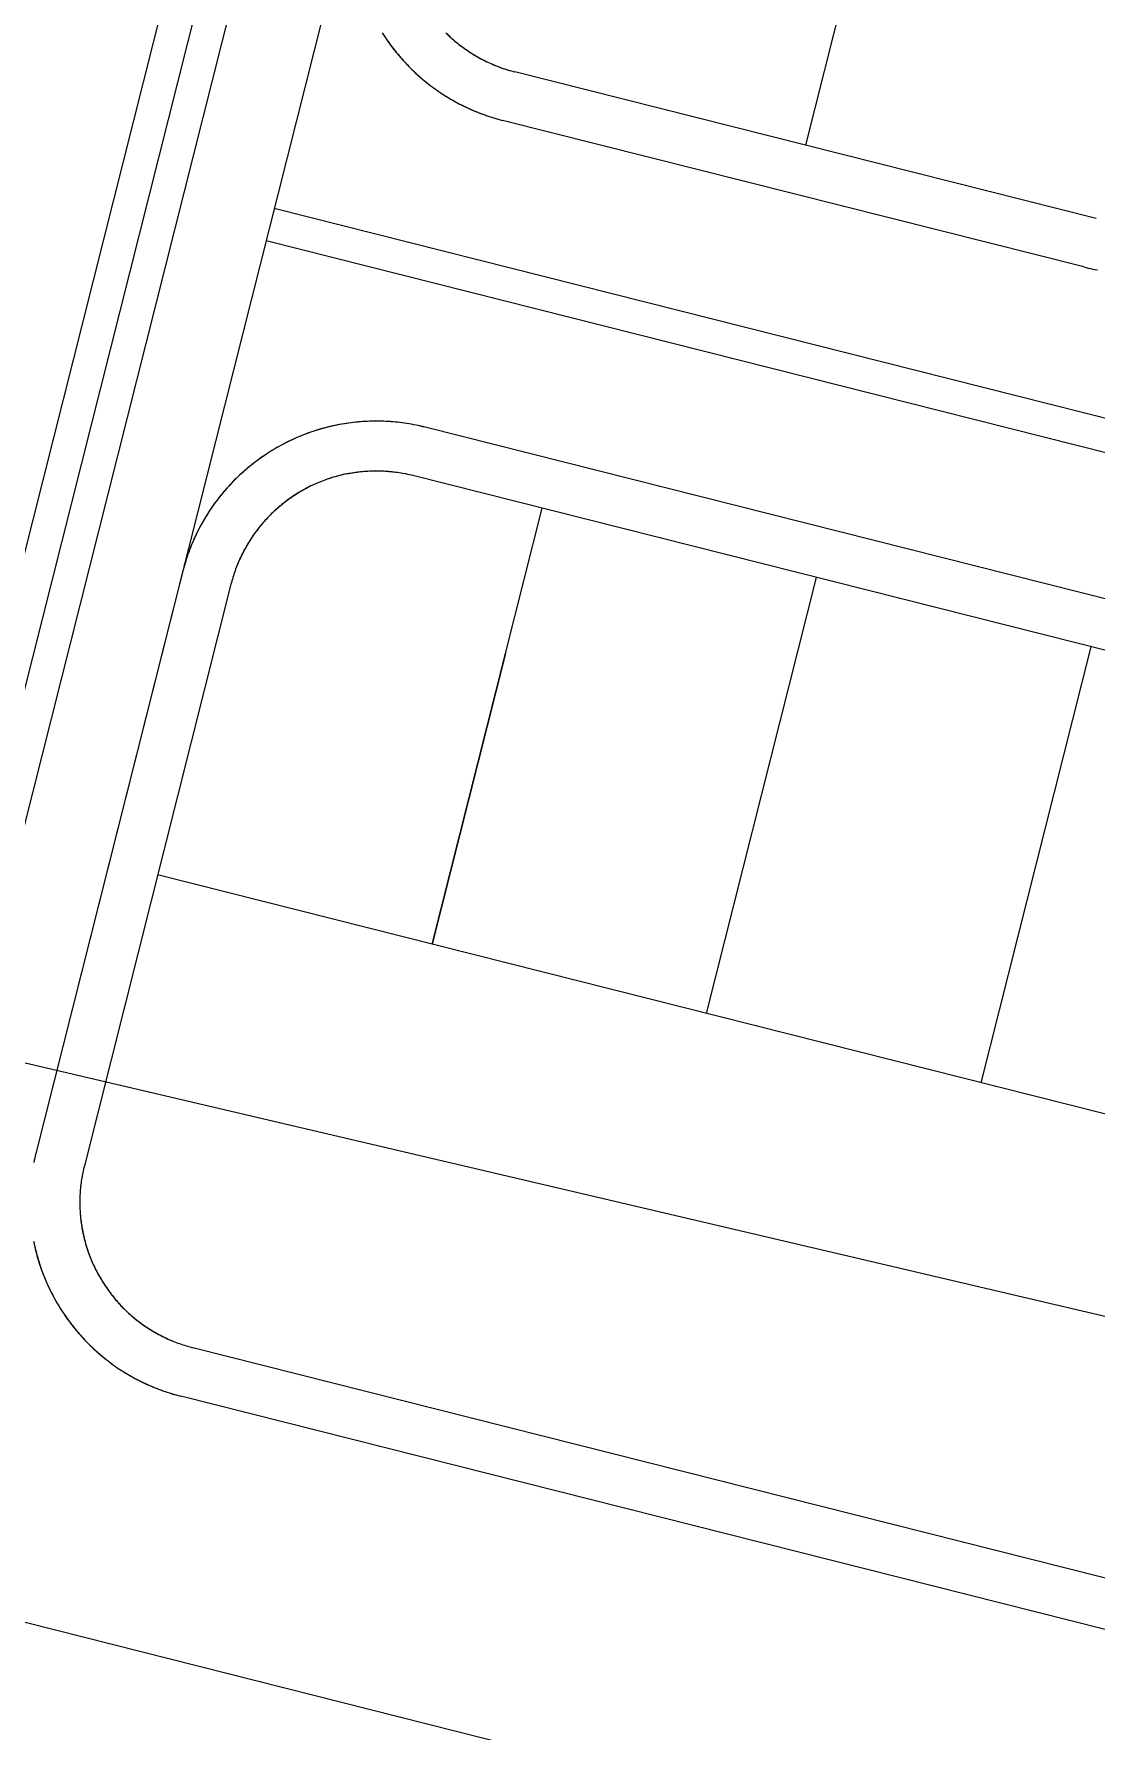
# Model space of a CAD drawing. Header units: metres. Extents: x 680594 to 684853, y 828874 to 830078.
# Drawn here: x 683285.7 to 683349.5, y 829373.6 to 829475.5 of the extents above; entities that cross this region are included whole.
import ezdxf

# ---------------------------------------------------------------- set-up
doc = ezdxf.new("R2010")
doc.units = ezdxf.units.M
doc.layers.add('PLOT_LINES', color=7, linetype='Continuous')

msp = doc.modelspace()

# ---------------------------------------------------------------- linework, layer by layer
at = {"layer": 'PLOT_LINES'}
for points in [[(683324, 829590.12), (683275.75, 829398.93)], [(683324, 829590.12), (683275.75, 829398.93)], [(683318.14, 829575.1), (683276.64, 829410.6)], [(683318.14, 829575.1), (683276.64, 829410.6)], [(683322.02, 829574.12), (683280.51, 829409.62)], [(683322.02, 829574.12), (683280.51, 829409.62)], [(683327.36, 829572.77), (683285.85, 829408.28)], [(683327.36, 829572.77), (683285.85, 829408.28)], [(683352.15, 829548.41), (683332.06, 829468.81)], [(683352.15, 829548.41), (683332.06, 829468.81)], [(682890.13, 829506.41), (683379.65, 829391.56)], [(682890.13, 829506.41), (683379.65, 829391.56)], [(684472.77, 829080.44), (682895.73, 829478.39)], [(683306.65, 829475.55), (683306.73, 829475.43), (683306.81, 829475.31), (683306.89, 829475.2), (683306.97, 829475.08), (683307.05, 829474.96), (683307.13, 829474.85), (683307.21, 829474.74), (683307.3, 829474.63), (683307.38, 829474.51), (683307.47, 829474.4), (683307.56, 829474.3), (683307.65, 829474.19), (683307.74, 829474.08), (683307.84, 829473.97), (683307.93, 829473.87), (683308.02, 829473.77), (683308.12, 829473.66), (683308.22, 829473.56), (683308.32, 829473.46), (683308.42, 829473.36), (683308.52, 829473.27), (683308.62, 829473.17), (683308.72, 829473.07), (683308.83, 829472.98), (683308.93, 829472.89), (683309.04, 829472.79), (683309.15, 829472.7), (683309.26, 829472.62), (683309.37, 829472.53), (683309.48, 829472.44), (683309.59, 829472.36), (683309.7, 829472.27), (683309.82, 829472.19), (683309.93, 829472.11), (683310.05, 829472.03), (683310.16, 829471.95), (683310.28, 829471.87), (683310.4, 829471.8), (683310.52, 829471.72), (683310.64, 829471.65), (683310.76, 829471.58), (683310.88, 829471.51), (683311, 829471.44), (683311.13, 829471.37), (683311.25, 829471.3), (683311.38, 829471.24), (683311.5, 829471.18), (683311.63, 829471.12), (683311.76, 829471.06), (683311.89, 829471), (683312.01, 829470.94), (683312.14, 829470.88), (683312.27, 829470.83), (683312.4, 829470.78), (683312.53, 829470.73), (683312.67, 829470.68), (683312.8, 829470.63), (683312.93, 829470.58), (683313.06, 829470.54), (683313.2, 829470.5), (683313.33, 829470.45), (683313.47, 829470.41), (683313.6, 829470.38), (683313.74, 829470.34), (683313.88, 829470.3)], [(683306.69, 829475.49), (683306.77, 829475.37), (683306.84, 829475.26), (683306.92, 829475.14), (683307, 829475.03), (683307.08, 829474.91), (683307.17, 829474.8), (683307.25, 829474.69), (683307.33, 829474.58), (683307.42, 829474.47), (683307.51, 829474.36), (683307.6, 829474.25), (683307.69, 829474.15), (683307.78, 829474.04), (683307.87, 829473.94), (683307.96, 829473.83), (683308.06, 829473.73), (683308.16, 829473.63), (683308.25, 829473.53), (683308.35, 829473.43), (683308.45, 829473.33), (683308.55, 829473.23), (683308.65, 829473.14), (683308.76, 829473.04), (683308.86, 829472.95), (683308.97, 829472.86), (683309.07, 829472.77), (683309.18, 829472.68), (683309.29, 829472.59), (683309.4, 829472.5), (683309.51, 829472.42), (683309.62, 829472.33), (683309.73, 829472.25), (683309.84, 829472.17), (683309.96, 829472.09), (683310.07, 829472.01), (683310.19, 829471.93), (683310.31, 829471.86), (683310.42, 829471.78), (683310.54, 829471.71), (683310.66, 829471.63), (683310.78, 829471.56), (683310.9, 829471.49), (683311.03, 829471.43), (683311.15, 829471.36), (683311.27, 829471.29), (683311.4, 829471.23), (683311.52, 829471.17), (683311.65, 829471.11), (683311.77, 829471.05), (683311.9, 829470.99), (683312.03, 829470.93), (683312.16, 829470.88), (683312.28, 829470.83), (683312.41, 829470.77), (683312.54, 829470.72), (683312.68, 829470.67), (683312.81, 829470.63), (683312.94, 829470.58), (683313.07, 829470.54), (683313.2, 829470.49), (683313.34, 829470.45), (683313.47, 829470.41), (683313.61, 829470.38), (683313.74, 829470.34), (683313.88, 829470.3)], [(683310.47, 829475.56), (683310.54, 829475.48), (683310.62, 829475.41), (683310.69, 829475.34), (683310.77, 829475.27), (683310.85, 829475.2), (683310.93, 829475.13), (683311.01, 829475.06), (683311.09, 829474.99), (683311.17, 829474.93), (683311.25, 829474.86), (683311.33, 829474.8), (683311.42, 829474.74), (683311.5, 829474.67), (683311.59, 829474.61), (683311.67, 829474.55), (683311.76, 829474.49), (683311.84, 829474.43), (683311.93, 829474.38), (683312.02, 829474.32), (683312.11, 829474.27), (683312.2, 829474.21), (683312.29, 829474.16), (683312.38, 829474.11), (683312.47, 829474.05), (683312.56, 829474), (683312.66, 829473.96), (683312.75, 829473.91), (683312.84, 829473.86), (683312.94, 829473.82), (683313.03, 829473.77), (683313.13, 829473.73), (683313.22, 829473.69), (683313.32, 829473.64), (683313.42, 829473.6), (683313.51, 829473.57), (683313.61, 829473.53), (683313.71, 829473.49), (683313.81, 829473.46), (683313.91, 829473.42), (683314.01, 829473.39), (683314.11, 829473.36), (683314.21, 829473.32), (683314.31, 829473.3), (683314.41, 829473.27), (683314.51, 829473.24), (683314.61, 829473.21)], [(683310.52, 829475.51), (683310.59, 829475.43), (683310.67, 829475.36), (683310.75, 829475.29), (683310.82, 829475.22), (683310.9, 829475.15), (683310.98, 829475.08), (683311.06, 829475.01), (683311.15, 829474.95), (683311.23, 829474.88), (683311.31, 829474.82), (683311.4, 829474.75), (683311.48, 829474.69), (683311.57, 829474.63), (683311.65, 829474.57), (683311.74, 829474.51), (683311.83, 829474.45), (683311.91, 829474.39), (683312, 829474.33), (683312.09, 829474.28), (683312.18, 829474.22), (683312.27, 829474.17), (683312.36, 829474.11), (683312.46, 829474.06), (683312.55, 829474.01), (683312.64, 829473.96), (683312.74, 829473.91), (683312.83, 829473.87), (683312.93, 829473.82), (683313.02, 829473.78), (683313.12, 829473.73), (683313.21, 829473.69), (683313.31, 829473.65), (683313.41, 829473.61), (683313.51, 829473.57), (683313.6, 829473.53), (683313.7, 829473.49), (683313.8, 829473.46), (683313.9, 829473.42), (683314, 829473.39), (683314.1, 829473.36), (683314.2, 829473.33), (683314.3, 829473.3), (683314.41, 829473.27), (683314.51, 829473.24), (683314.61, 829473.21)], [(683349.52, 829464.4), (683314.61, 829473.21)], [(683349.52, 829464.4), (683314.61, 829473.21)], [(683348.78, 829461.5), (683313.88, 829470.3)], [(683348.78, 829461.5), (683313.88, 829470.3)], [(683584.17, 829393.33), (683300.16, 829465)], [(683584.17, 829393.33), (683300.16, 829465)], [(683583.68, 829391.39), (683299.67, 829463.06)], [(683583.68, 829391.39), (683299.67, 829463.06)], [(683348.78, 829461.5), (683348.92, 829461.46), (683349.05, 829461.43), (683349.19, 829461.4), (683349.33, 829461.37), (683349.46, 829461.35), (683349.6, 829461.32)], [(683348.78, 829461.5), (683348.92, 829461.46), (683349.05, 829461.43), (683349.19, 829461.4), (683349.33, 829461.37), (683349.46, 829461.35), (683349.6, 829461.32)], [(683309.23, 829451.88), (683309.09, 829451.92), (683308.95, 829451.95), (683308.82, 829451.98), (683308.68, 829452.01), (683308.54, 829452.03), (683308.4, 829452.06), (683308.26, 829452.08), (683308.12, 829452.11), (683307.99, 829452.13), (683307.85, 829452.15), (683307.71, 829452.16), (683307.57, 829452.18), (683307.43, 829452.19), (683307.29, 829452.2), (683307.15, 829452.22), (683307.01, 829452.22), (683306.87, 829452.23), (683306.72, 829452.24), (683306.58, 829452.24), (683306.44, 829452.25), (683306.3, 829452.25), (683306.16, 829452.25), (683306.02, 829452.24), (683305.88, 829452.24), (683305.74, 829452.23), (683305.6, 829452.23), (683305.46, 829452.22), (683305.32, 829452.21), (683305.18, 829452.19), (683305.04, 829452.18), (683304.9, 829452.17), (683304.76, 829452.15), (683304.62, 829452.13), (683304.48, 829452.11), (683304.34, 829452.09), (683304.2, 829452.06), (683304.07, 829452.04), (683303.93, 829452.01), (683303.79, 829451.98), (683303.65, 829451.95), (683303.51, 829451.92), (683303.38, 829451.89), (683303.24, 829451.85), (683303.11, 829451.82), (683302.97, 829451.78), (683302.84, 829451.74), (683302.7, 829451.7), (683302.57, 829451.65), (683302.43, 829451.61), (683302.3, 829451.56), (683302.17, 829451.52), (683302.04, 829451.47), (683301.91, 829451.42), (683301.77, 829451.36), (683301.64, 829451.31), (683301.52, 829451.26), (683301.39, 829451.2), (683301.26, 829451.14), (683301.13, 829451.08), (683301, 829451.02), (683300.88, 829450.96), (683300.75, 829450.89), (683300.63, 829450.83), (683300.51, 829450.76), (683300.38, 829450.69), (683300.26, 829450.62), (683300.14, 829450.55), (683300.02, 829450.48), (683299.9, 829450.4), (683299.78, 829450.33), (683299.66, 829450.25), (683299.55, 829450.17), (683299.43, 829450.09), (683299.32, 829450.01), (683299.2, 829449.93), (683299.09, 829449.84), (683298.98, 829449.76), (683298.87, 829449.67), (683298.76, 829449.59), (683298.65, 829449.5), (683298.54, 829449.41), (683298.43, 829449.31), (683298.33, 829449.22), (683298.22, 829449.13), (683298.12, 829449.03), (683298.02, 829448.94), (683297.91, 829448.84), (683297.81, 829448.74), (683297.71, 829448.64), (683297.62, 829448.54), (683297.52, 829448.44), (683297.43, 829448.33), (683297.33, 829448.23), (683297.24, 829448.12), (683297.15, 829448.02), (683297.06, 829447.91), (683296.97, 829447.8), (683296.88, 829447.69), (683296.79, 829447.58), (683296.71, 829447.47), (683296.62, 829447.35), (683296.54, 829447.24), (683296.46, 829447.13), (683296.38, 829447.01), (683296.3, 829446.89), (683296.22, 829446.78), (683296.15, 829446.66), (683296.07, 829446.54), (683296, 829446.42), (683295.93, 829446.3), (683295.86, 829446.18), (683295.79, 829446.05), (683295.72, 829445.93), (683295.66, 829445.8), (683295.59, 829445.68), (683295.53, 829445.55), (683295.47, 829445.43), (683295.41, 829445.3), (683295.35, 829445.17), (683295.29, 829445.04), (683295.24, 829444.91), (683295.18, 829444.78), (683295.13, 829444.65), (683295.08, 829444.52), (683295.03, 829444.39), (683294.98, 829444.26), (683294.94, 829444.13), (683294.89, 829443.99), (683294.85, 829443.86), (683294.81, 829443.72), (683294.77, 829443.59), (683294.73, 829443.45), (683294.69, 829443.32), (683294.66, 829443.18)], [(683309.23, 829451.88), (683309.09, 829451.91), (683308.96, 829451.95), (683308.82, 829451.98), (683308.68, 829452.01), (683308.55, 829452.03), (683308.41, 829452.06), (683308.27, 829452.08), (683308.13, 829452.1), (683307.99, 829452.12), (683307.86, 829452.14), (683307.72, 829452.16), (683307.58, 829452.18), (683307.44, 829452.19), (683307.3, 829452.2), (683307.16, 829452.21), (683307.02, 829452.22), (683306.88, 829452.23), (683306.74, 829452.24), (683306.6, 829452.24), (683306.46, 829452.25), (683306.32, 829452.25), (683306.18, 829452.25), (683306.05, 829452.24), (683305.91, 829452.24), (683305.77, 829452.23), (683305.63, 829452.23), (683305.49, 829452.22), (683305.35, 829452.21), (683305.21, 829452.2), (683305.07, 829452.18), (683304.93, 829452.17), (683304.79, 829452.15), (683304.65, 829452.13), (683304.52, 829452.11), (683304.38, 829452.09), (683304.24, 829452.07), (683304.1, 829452.05), (683303.97, 829452.02), (683303.83, 829451.99), (683303.69, 829451.96), (683303.56, 829451.93), (683303.42, 829451.9), (683303.29, 829451.86), (683303.15, 829451.83), (683303.02, 829451.79), (683302.88, 829451.75), (683302.75, 829451.71), (683302.61, 829451.67), (683302.48, 829451.63), (683302.35, 829451.58), (683302.22, 829451.53), (683302.09, 829451.49), (683301.96, 829451.44), (683301.83, 829451.39), (683301.7, 829451.33), (683301.57, 829451.28), (683301.44, 829451.22), (683301.31, 829451.17), (683301.19, 829451.11), (683301.06, 829451.05), (683300.94, 829450.99), (683300.81, 829450.92), (683300.69, 829450.86), (683300.56, 829450.79), (683300.44, 829450.72), (683300.32, 829450.66), (683300.2, 829450.59), (683300.08, 829450.51), (683299.96, 829450.44), (683299.84, 829450.37), (683299.72, 829450.29), (683299.61, 829450.21), (683299.49, 829450.14), (683299.38, 829450.06), (683299.26, 829449.97), (683299.15, 829449.89), (683299.04, 829449.81), (683298.93, 829449.72), (683298.82, 829449.64), (683298.71, 829449.55), (683298.6, 829449.46), (683298.5, 829449.37), (683298.39, 829449.28), (683298.29, 829449.19), (683298.18, 829449.09), (683298.08, 829449), (683297.98, 829448.9), (683297.88, 829448.8), (683297.78, 829448.71), (683297.68, 829448.61), (683297.59, 829448.51), (683297.49, 829448.4), (683297.4, 829448.3), (683297.3, 829448.2), (683297.21, 829448.09), (683297.12, 829447.99), (683297.03, 829447.88), (683296.94, 829447.77), (683296.86, 829447.66), (683296.77, 829447.55), (683296.69, 829447.44), (683296.6, 829447.33), (683296.52, 829447.21), (683296.44, 829447.1), (683296.36, 829446.98), (683296.28, 829446.87), (683296.21, 829446.75), (683296.13, 829446.63), (683296.06, 829446.52), (683295.99, 829446.4), (683295.92, 829446.28), (683295.85, 829446.15), (683295.78, 829446.03), (683295.71, 829445.91), (683295.65, 829445.79), (683295.58, 829445.66), (683295.52, 829445.54), (683295.46, 829445.41), (683295.4, 829445.29), (683295.34, 829445.16), (683295.29, 829445.03), (683295.23, 829444.9), (683295.18, 829444.77), (683295.13, 829444.64), (683295.07, 829444.51), (683295.03, 829444.38), (683294.98, 829444.25), (683294.93, 829444.12), (683294.89, 829443.99), (683294.85, 829443.85), (683294.8, 829443.72), (683294.76, 829443.59), (683294.73, 829443.45), (683294.69, 829443.32), (683294.66, 829443.18)], [(683569.97, 829386.09), (683309.23, 829451.88)], [(683569.97, 829386.09), (683309.23, 829451.88)], [(683308.49, 829448.97), (683308.39, 829449), (683308.29, 829449.02), (683308.18, 829449.04), (683308.08, 829449.07), (683307.98, 829449.09), (683307.87, 829449.11), (683307.77, 829449.12), (683307.67, 829449.14), (683307.56, 829449.16), (683307.46, 829449.17), (683307.35, 829449.18), (683307.25, 829449.2), (683307.14, 829449.21), (683307.04, 829449.22), (683306.93, 829449.22), (683306.83, 829449.23), (683306.72, 829449.24), (683306.62, 829449.24), (683306.51, 829449.24), (683306.41, 829449.25), (683306.3, 829449.25), (683306.19, 829449.25), (683306.09, 829449.24), (683305.98, 829449.24), (683305.88, 829449.24), (683305.77, 829449.23), (683305.67, 829449.22), (683305.56, 829449.22), (683305.46, 829449.21), (683305.35, 829449.2), (683305.25, 829449.19), (683305.14, 829449.17), (683305.04, 829449.16), (683304.93, 829449.14), (683304.83, 829449.13), (683304.73, 829449.11), (683304.62, 829449.09), (683304.52, 829449.07), (683304.41, 829449.05), (683304.31, 829449.03), (683304.21, 829449), (683304.11, 829448.98), (683304, 829448.95), (683303.9, 829448.92), (683303.8, 829448.89), (683303.7, 829448.87), (683303.6, 829448.83), (683303.5, 829448.8), (683303.4, 829448.77), (683303.3, 829448.73), (683303.2, 829448.7), (683303.1, 829448.66), (683303, 829448.62), (683302.9, 829448.58), (683302.81, 829448.54), (683302.71, 829448.5), (683302.61, 829448.46), (683302.52, 829448.42), (683302.42, 829448.37), (683302.33, 829448.33), (683302.23, 829448.28), (683302.14, 829448.23), (683302.04, 829448.18), (683301.95, 829448.13), (683301.86, 829448.08), (683301.77, 829448.03), (683301.68, 829447.97), (683301.59, 829447.92), (683301.5, 829447.86), (683301.41, 829447.81), (683301.32, 829447.75), (683301.23, 829447.69), (683301.15, 829447.63), (683301.06, 829447.57), (683300.97, 829447.51), (683300.89, 829447.45), (683300.81, 829447.38), (683300.72, 829447.32), (683300.64, 829447.25), (683300.56, 829447.18), (683300.48, 829447.12), (683300.4, 829447.05), (683300.32, 829446.98), (683300.24, 829446.91), (683300.16, 829446.84), (683300.08, 829446.76), (683300.01, 829446.69), (683299.93, 829446.62), (683299.86, 829446.54), (683299.79, 829446.47), (683299.71, 829446.39), (683299.64, 829446.31), (683299.57, 829446.23), (683299.5, 829446.15), (683299.43, 829446.07), (683299.36, 829445.99), (683299.3, 829445.91), (683299.23, 829445.83), (683299.17, 829445.75), (683299.1, 829445.66), (683299.04, 829445.58), (683298.98, 829445.49), (683298.92, 829445.41), (683298.86, 829445.32), (683298.8, 829445.23), (683298.74, 829445.14), (683298.68, 829445.05), (683298.63, 829444.97), (683298.57, 829444.88), (683298.52, 829444.78), (683298.47, 829444.69), (683298.41, 829444.6), (683298.36, 829444.51), (683298.31, 829444.42), (683298.27, 829444.32), (683298.22, 829444.23), (683298.17, 829444.13), (683298.13, 829444.04), (683298.08, 829443.94), (683298.04, 829443.84), (683298, 829443.75), (683297.96, 829443.65), (683297.92, 829443.55), (683297.88, 829443.45), (683297.84, 829443.35), (683297.81, 829443.26), (683297.77, 829443.16), (683297.74, 829443.06), (683297.71, 829442.96), (683297.68, 829442.85), (683297.65, 829442.75), (683297.62, 829442.65), (683297.59, 829442.55), (683297.56, 829442.45)], [(683308.49, 829448.97), (683308.39, 829449), (683308.29, 829449.02), (683308.19, 829449.04), (683308.08, 829449.07), (683307.98, 829449.09), (683307.88, 829449.11), (683307.78, 829449.12), (683307.67, 829449.14), (683307.57, 829449.16), (683307.46, 829449.17), (683307.36, 829449.18), (683307.26, 829449.19), (683307.15, 829449.2), (683307.05, 829449.21), (683306.94, 829449.22), (683306.84, 829449.23), (683306.73, 829449.24), (683306.63, 829449.24), (683306.53, 829449.24), (683306.42, 829449.25), (683306.32, 829449.25), (683306.21, 829449.25), (683306.11, 829449.24), (683306, 829449.24), (683305.9, 829449.24), (683305.79, 829449.23), (683305.69, 829449.23), (683305.58, 829449.22), (683305.48, 829449.21), (683305.38, 829449.2), (683305.27, 829449.19), (683305.17, 829449.18), (683305.06, 829449.16), (683304.96, 829449.15), (683304.86, 829449.13), (683304.75, 829449.11), (683304.65, 829449.1), (683304.55, 829449.08), (683304.44, 829449.05), (683304.34, 829449.03), (683304.24, 829449.01), (683304.14, 829448.99), (683304.04, 829448.96), (683303.94, 829448.93), (683303.83, 829448.9), (683303.73, 829448.88), (683303.63, 829448.85), (683303.53, 829448.81), (683303.43, 829448.78), (683303.34, 829448.75), (683303.24, 829448.71), (683303.14, 829448.68), (683303.04, 829448.64), (683302.94, 829448.6), (683302.85, 829448.56), (683302.75, 829448.52), (683302.65, 829448.48), (683302.56, 829448.44), (683302.46, 829448.39), (683302.37, 829448.35), (683302.27, 829448.3), (683302.18, 829448.25), (683302.09, 829448.2), (683302, 829448.16), (683301.9, 829448.1), (683301.81, 829448.05), (683301.72, 829448), (683301.63, 829447.95), (683301.54, 829447.89), (683301.45, 829447.84), (683301.37, 829447.78), (683301.28, 829447.72), (683301.19, 829447.66), (683301.11, 829447.6), (683301.02, 829447.54), (683300.94, 829447.48), (683300.85, 829447.42), (683300.77, 829447.35), (683300.69, 829447.29), (683300.61, 829447.22), (683300.53, 829447.16), (683300.45, 829447.09), (683300.37, 829447.02), (683300.29, 829446.95), (683300.21, 829446.88), (683300.13, 829446.81), (683300.06, 829446.74), (683299.98, 829446.67), (683299.91, 829446.59), (683299.83, 829446.52), (683299.76, 829446.44), (683299.69, 829446.36), (683299.62, 829446.29), (683299.55, 829446.21), (683299.48, 829446.13), (683299.41, 829446.05), (683299.35, 829445.97), (683299.28, 829445.89), (683299.21, 829445.81), (683299.15, 829445.72), (683299.09, 829445.64), (683299.02, 829445.56), (683298.96, 829445.47), (683298.9, 829445.39), (683298.84, 829445.3), (683298.79, 829445.21), (683298.73, 829445.13), (683298.67, 829445.04), (683298.62, 829444.95), (683298.56, 829444.86), (683298.51, 829444.77), (683298.46, 829444.68), (683298.41, 829444.59), (683298.36, 829444.49), (683298.31, 829444.4), (683298.26, 829444.31), (683298.21, 829444.21), (683298.17, 829444.12), (683298.12, 829444.03), (683298.08, 829443.93), (683298.04, 829443.83), (683298, 829443.74), (683297.96, 829443.64), (683297.92, 829443.54), (683297.88, 829443.45), (683297.84, 829443.35), (683297.81, 829443.25), (683297.77, 829443.15), (683297.74, 829443.05), (683297.71, 829442.95), (683297.68, 829442.85), (683297.65, 829442.75), (683297.62, 829442.65), (683297.59, 829442.55), (683297.56, 829442.45)], [(683398.67, 829426.22), (683308.49, 829448.97)], [(683398.67, 829426.22), (683308.49, 829448.97)], [(683309.64, 829420.84), (683316.25, 829447.02)], [(683309.64, 829420.84), (683316.25, 829447.02)], [(683294.66, 829443.18), (683285.85, 829408.28)], [(683294.66, 829443.18), (683285.85, 829408.28)], [(683297.56, 829442.45), (683288.76, 829407.54)], [(683297.56, 829442.45), (683288.76, 829407.54)], [(683326.13, 829416.68), (683332.73, 829442.86)], [(683326.13, 829416.68), (683332.73, 829442.86)], [(683314.05, 829438.29), (683309.64, 829420.84)], [(683314.05, 829438.29), (683309.64, 829420.84)], [(683342.61, 829412.52), (683349.22, 829438.7)], [(683342.61, 829412.52), (683349.22, 829438.7)], [(683392.06, 829400.04), (683293.16, 829425)], [(683392.06, 829400.04), (683293.16, 829425)], [(683285.85, 829408.28), (683285.81, 829408.14), (683285.78, 829408), (683285.75, 829407.87), (683285.72, 829407.73)], [(683285.85, 829408.28), (683285.81, 829408.14), (683285.78, 829408), (683285.75, 829407.87), (683285.72, 829407.73)], [(683285.85, 829408.28), (683285.81, 829408.14), (683285.78, 829408), (683285.75, 829407.87), (683285.72, 829407.73)], [(683285.85, 829408.28), (683285.81, 829408.14), (683285.78, 829408), (683285.75, 829407.87), (683285.72, 829407.73)], [(683288.76, 829407.54), (683288.73, 829407.44), (683288.71, 829407.34), (683288.68, 829407.24), (683288.66, 829407.13), (683288.64, 829407.03), (683288.62, 829406.93), (683288.61, 829406.83), (683288.59, 829406.72), (683288.57, 829406.62), (683288.56, 829406.51), (683288.55, 829406.41), (683288.53, 829406.31), (683288.52, 829406.2), (683288.51, 829406.1), (683288.51, 829405.99), (683288.5, 829405.89), (683288.49, 829405.78), (683288.49, 829405.68), (683288.49, 829405.58), (683288.48, 829405.47), (683288.48, 829405.37), (683288.48, 829405.26), (683288.48, 829405.16), (683288.49, 829405.05), (683288.49, 829404.95), (683288.5, 829404.84), (683288.5, 829404.74), (683288.51, 829404.63), (683288.52, 829404.53), (683288.53, 829404.43), (683288.54, 829404.32), (683288.55, 829404.22), (683288.57, 829404.11), (683288.58, 829404.01), (683288.6, 829403.91), (683288.61, 829403.8), (683288.63, 829403.7), (683288.65, 829403.6), (683288.67, 829403.49), (683288.7, 829403.39), (683288.72, 829403.29), (683288.74, 829403.19), (683288.77, 829403.09), (683288.8, 829402.99), (683288.82, 829402.88), (683288.85, 829402.78), (683288.88, 829402.68), (683288.92, 829402.58), (683288.95, 829402.48), (683288.98, 829402.38), (683289.02, 829402.29), (683289.05, 829402.19), (683289.09, 829402.09), (683289.13, 829401.99), (683289.17, 829401.9), (683289.21, 829401.8), (683289.25, 829401.7), (683289.29, 829401.61), (683289.34, 829401.51), (683289.38, 829401.42), (683289.43, 829401.32), (683289.48, 829401.23), (683289.52, 829401.14), (683289.57, 829401.05), (683289.62, 829400.95), (683289.68, 829400.86), (683289.73, 829400.77), (683289.78, 829400.68), (683289.84, 829400.59), (683289.89, 829400.5), (683289.95, 829400.42), (683290.01, 829400.33), (683290.07, 829400.24), (683290.13, 829400.16), (683290.19, 829400.07), (683290.25, 829399.99), (683290.31, 829399.9), (683290.37, 829399.82), (683290.44, 829399.74), (683290.51, 829399.66), (683290.57, 829399.57), (683290.64, 829399.49), (683290.71, 829399.42), (683290.78, 829399.34), (683290.85, 829399.26), (683290.92, 829399.18), (683290.99, 829399.11), (683291.06, 829399.03), (683291.14, 829398.96), (683291.21, 829398.88), (683291.29, 829398.81), (683291.36, 829398.74), (683291.44, 829398.67), (683291.52, 829398.6), (683291.6, 829398.53), (683291.68, 829398.46), (683291.76, 829398.4), (683291.84, 829398.33), (683291.92, 829398.26), (683292, 829398.2), (683292.09, 829398.14), (683292.17, 829398.07), (683292.26, 829398.01), (683292.34, 829397.95), (683292.43, 829397.89), (683292.52, 829397.84), (683292.6, 829397.78), (683292.69, 829397.72), (683292.78, 829397.67), (683292.87, 829397.61), (683292.96, 829397.56), (683293.05, 829397.51), (683293.14, 829397.46), (683293.23, 829397.41), (683293.33, 829397.36), (683293.42, 829397.31), (683293.51, 829397.26), (683293.61, 829397.22), (683293.7, 829397.17), (683293.8, 829397.13), (683293.89, 829397.09), (683293.99, 829397.05), (683294.09, 829397.01), (683294.18, 829396.97), (683294.28, 829396.93), (683294.38, 829396.89), (683294.48, 829396.86), (683294.58, 829396.82), (683294.68, 829396.79), (683294.78, 829396.76), (683294.88, 829396.73), (683294.98, 829396.7), (683295.08, 829396.67), (683295.18, 829396.64), (683295.28, 829396.61)], [(683288.76, 829407.54), (683288.73, 829407.44), (683288.71, 829407.34), (683288.68, 829407.23), (683288.66, 829407.13), (683288.64, 829407.03), (683288.62, 829406.92), (683288.61, 829406.82), (683288.59, 829406.72), (683288.57, 829406.61), (683288.56, 829406.51), (683288.55, 829406.4), (683288.53, 829406.3), (683288.52, 829406.19), (683288.51, 829406.09), (683288.51, 829405.98), (683288.5, 829405.88), (683288.49, 829405.77), (683288.49, 829405.67), (683288.49, 829405.56), (683288.48, 829405.45), (683288.48, 829405.35), (683288.48, 829405.24), (683288.48, 829405.14), (683288.49, 829405.03), (683288.49, 829404.93), (683288.5, 829404.82), (683288.5, 829404.72), (683288.51, 829404.61), (683288.52, 829404.51), (683288.53, 829404.4), (683288.54, 829404.3), (683288.56, 829404.19), (683288.57, 829404.09), (683288.59, 829403.98), (683288.6, 829403.88), (683288.62, 829403.77), (683288.64, 829403.67), (683288.66, 829403.57), (683288.68, 829403.46), (683288.7, 829403.36), (683288.73, 829403.26), (683288.75, 829403.16), (683288.78, 829403.05), (683288.81, 829402.95), (683288.83, 829402.85), (683288.86, 829402.75), (683288.89, 829402.65), (683288.93, 829402.55), (683288.96, 829402.45), (683288.99, 829402.35), (683289.03, 829402.25), (683289.07, 829402.15), (683289.11, 829402.05), (683289.14, 829401.95), (683289.18, 829401.86), (683289.23, 829401.76), (683289.27, 829401.66), (683289.31, 829401.57), (683289.36, 829401.47), (683289.4, 829401.38), (683289.45, 829401.28), (683289.5, 829401.19), (683289.55, 829401.09), (683289.6, 829401), (683289.65, 829400.91), (683289.7, 829400.82), (683289.76, 829400.73), (683289.81, 829400.64), (683289.87, 829400.55), (683289.92, 829400.46), (683289.98, 829400.37), (683290.04, 829400.28), (683290.1, 829400.2), (683290.16, 829400.11), (683290.22, 829400.02), (683290.28, 829399.94), (683290.35, 829399.85), (683290.41, 829399.77), (683290.48, 829399.69), (683290.54, 829399.61), (683290.61, 829399.53), (683290.68, 829399.45), (683290.75, 829399.37), (683290.82, 829399.29), (683290.89, 829399.21), (683290.96, 829399.13), (683291.04, 829399.06), (683291.11, 829398.98), (683291.19, 829398.91), (683291.26, 829398.84), (683291.34, 829398.76), (683291.42, 829398.69), (683291.5, 829398.62), (683291.57, 829398.55), (683291.65, 829398.48), (683291.74, 829398.41), (683291.82, 829398.35), (683291.9, 829398.28), (683291.98, 829398.22), (683292.07, 829398.15), (683292.15, 829398.09), (683292.24, 829398.03), (683292.32, 829397.97), (683292.41, 829397.91), (683292.5, 829397.85), (683292.59, 829397.79), (683292.67, 829397.73), (683292.76, 829397.68), (683292.85, 829397.62), (683292.94, 829397.57), (683293.04, 829397.52), (683293.13, 829397.46), (683293.22, 829397.41), (683293.31, 829397.36), (683293.41, 829397.32), (683293.5, 829397.27), (683293.6, 829397.22), (683293.69, 829397.18), (683293.79, 829397.13), (683293.88, 829397.09), (683293.98, 829397.05), (683294.08, 829397.01), (683294.18, 829396.97), (683294.28, 829396.93), (683294.37, 829396.89), (683294.47, 829396.86), (683294.57, 829396.82), (683294.67, 829396.79), (683294.77, 829396.76), (683294.87, 829396.73), (683294.98, 829396.7), (683295.08, 829396.67), (683295.18, 829396.64), (683295.28, 829396.61)], [(683285.71, 829403.02), (683285.74, 829402.88), (683285.77, 829402.74), (683285.8, 829402.61), (683285.83, 829402.47), (683285.87, 829402.33), (683285.9, 829402.2), (683285.94, 829402.07), (683285.98, 829401.93), (683286.02, 829401.8), (683286.06, 829401.66), (683286.1, 829401.53), (683286.15, 829401.4), (683286.19, 829401.27), (683286.24, 829401.14), (683286.29, 829401.01), (683286.34, 829400.88), (683286.4, 829400.75), (683286.45, 829400.62), (683286.51, 829400.49), (683286.56, 829400.36), (683286.62, 829400.24), (683286.68, 829400.11), (683286.74, 829399.99), (683286.81, 829399.86), (683286.87, 829399.74), (683286.94, 829399.61), (683287, 829399.49), (683287.07, 829399.37), (683287.14, 829399.25), (683287.22, 829399.13), (683287.29, 829399.01), (683287.36, 829398.89), (683287.44, 829398.77), (683287.52, 829398.66), (683287.59, 829398.54), (683287.67, 829398.43), (683287.75, 829398.31), (683287.84, 829398.2), (683287.92, 829398.09), (683288.01, 829397.98), (683288.09, 829397.87), (683288.18, 829397.76), (683288.27, 829397.65), (683288.36, 829397.55), (683288.45, 829397.44), (683288.54, 829397.34), (683288.64, 829397.23), (683288.73, 829397.13), (683288.83, 829397.03), (683288.92, 829396.93), (683289.02, 829396.83), (683289.12, 829396.73), (683289.22, 829396.64), (683289.32, 829396.54), (683289.43, 829396.45), (683289.53, 829396.35), (683289.64, 829396.26), (683289.74, 829396.17), (683289.85, 829396.08), (683289.96, 829395.99), (683290.07, 829395.91), (683290.18, 829395.82), (683290.29, 829395.74), (683290.4, 829395.65), (683290.51, 829395.57), (683290.63, 829395.49), (683290.74, 829395.41), (683290.86, 829395.33), (683290.98, 829395.26), (683291.09, 829395.18), (683291.21, 829395.11), (683291.33, 829395.04), (683291.45, 829394.97), (683291.57, 829394.9), (683291.7, 829394.83), (683291.82, 829394.76), (683291.94, 829394.7), (683292.07, 829394.63), (683292.19, 829394.57), (683292.32, 829394.51), (683292.44, 829394.45), (683292.57, 829394.39), (683292.7, 829394.34), (683292.83, 829394.28), (683292.96, 829394.23), (683293.09, 829394.18), (683293.22, 829394.12), (683293.35, 829394.08), (683293.48, 829394.03), (683293.61, 829393.98), (683293.74, 829393.94), (683293.88, 829393.9), (683294.01, 829393.85), (683294.14, 829393.81), (683294.28, 829393.78), (683294.41, 829393.74), (683294.55, 829393.71)], [(683285.71, 829403.02), (683285.74, 829402.88), (683285.77, 829402.74), (683285.8, 829402.61), (683285.83, 829402.47), (683285.87, 829402.33), (683285.9, 829402.2), (683285.94, 829402.07), (683285.98, 829401.93), (683286.02, 829401.8), (683286.06, 829401.66), (683286.1, 829401.53), (683286.15, 829401.4), (683286.19, 829401.27), (683286.24, 829401.14), (683286.29, 829401.01), (683286.34, 829400.88), (683286.4, 829400.75), (683286.45, 829400.62), (683286.51, 829400.49), (683286.56, 829400.36), (683286.62, 829400.24), (683286.68, 829400.11), (683286.74, 829399.99), (683286.81, 829399.86), (683286.87, 829399.74), (683286.94, 829399.61), (683287, 829399.49), (683287.07, 829399.37), (683287.14, 829399.25), (683287.22, 829399.13), (683287.29, 829399.01), (683287.36, 829398.89), (683287.44, 829398.77), (683287.52, 829398.66), (683287.59, 829398.54), (683287.67, 829398.43), (683287.75, 829398.31), (683287.84, 829398.2), (683287.92, 829398.09), (683288.01, 829397.98), (683288.09, 829397.87), (683288.18, 829397.76), (683288.27, 829397.65), (683288.36, 829397.55), (683288.45, 829397.44), (683288.54, 829397.34), (683288.64, 829397.23), (683288.73, 829397.13), (683288.83, 829397.03), (683288.92, 829396.93), (683289.02, 829396.83), (683289.12, 829396.73), (683289.22, 829396.64), (683289.32, 829396.54), (683289.43, 829396.45), (683289.53, 829396.35), (683289.64, 829396.26), (683289.74, 829396.17), (683289.85, 829396.08), (683289.96, 829395.99), (683290.07, 829395.91), (683290.18, 829395.82), (683290.29, 829395.74), (683290.4, 829395.65), (683290.51, 829395.57), (683290.63, 829395.49), (683290.74, 829395.41), (683290.86, 829395.33), (683290.98, 829395.26), (683291.09, 829395.18), (683291.21, 829395.11), (683291.33, 829395.04), (683291.45, 829394.97), (683291.57, 829394.9), (683291.7, 829394.83), (683291.82, 829394.76), (683291.94, 829394.7), (683292.07, 829394.63), (683292.19, 829394.57), (683292.32, 829394.51), (683292.44, 829394.45), (683292.57, 829394.39), (683292.7, 829394.34), (683292.83, 829394.28), (683292.96, 829394.23), (683293.09, 829394.18), (683293.22, 829394.12), (683293.35, 829394.08), (683293.48, 829394.03), (683293.61, 829393.98), (683293.74, 829393.94), (683293.88, 829393.9), (683294.01, 829393.85), (683294.14, 829393.81), (683294.28, 829393.78), (683294.41, 829393.74), (683294.55, 829393.71)], [(683285.72, 829402.98), (683285.75, 829402.84), (683285.78, 829402.7), (683285.81, 829402.56), (683285.84, 829402.43), (683285.88, 829402.29), (683285.91, 829402.16), (683285.95, 829402.02), (683285.99, 829401.89), (683286.03, 829401.75), (683286.07, 829401.62), (683286.12, 829401.48), (683286.17, 829401.35), (683286.21, 829401.22), (683286.26, 829401.09), (683286.31, 829400.96), (683286.36, 829400.82), (683286.42, 829400.69), (683286.47, 829400.57), (683286.53, 829400.44), (683286.59, 829400.31), (683286.65, 829400.18), (683286.71, 829400.05), (683286.77, 829399.93), (683286.84, 829399.8), (683286.9, 829399.68), (683286.97, 829399.56), (683287.04, 829399.43), (683287.11, 829399.31), (683287.18, 829399.19), (683287.25, 829399.07), (683287.33, 829398.95), (683287.4, 829398.83), (683287.48, 829398.71), (683287.56, 829398.6), (683287.64, 829398.48), (683287.72, 829398.37), (683287.8, 829398.25), (683287.88, 829398.14), (683287.97, 829398.03), (683288.06, 829397.92), (683288.14, 829397.81), (683288.23, 829397.7), (683288.32, 829397.59), (683288.41, 829397.48), (683288.51, 829397.38), (683288.6, 829397.27), (683288.7, 829397.17), (683288.79, 829397.07), (683288.89, 829396.96), (683288.99, 829396.86), (683289.09, 829396.76), (683289.19, 829396.67), (683289.29, 829396.57), (683289.4, 829396.47), (683289.5, 829396.38), (683289.61, 829396.29), (683289.71, 829396.2), (683289.82, 829396.11), (683289.93, 829396.02), (683290.04, 829395.93), (683290.15, 829395.84), (683290.26, 829395.76), (683290.37, 829395.67), (683290.49, 829395.59), (683290.6, 829395.51), (683290.72, 829395.43), (683290.83, 829395.35), (683290.95, 829395.27), (683291.07, 829395.2), (683291.19, 829395.12), (683291.31, 829395.05), (683291.43, 829394.98), (683291.55, 829394.91), (683291.68, 829394.84), (683291.8, 829394.77), (683291.92, 829394.71), (683292.05, 829394.64), (683292.17, 829394.58), (683292.3, 829394.52), (683292.43, 829394.46), (683292.56, 829394.4), (683292.69, 829394.34), (683292.81, 829394.29), (683292.94, 829394.23), (683293.07, 829394.18), (683293.21, 829394.13), (683293.34, 829394.08), (683293.47, 829394.03), (683293.6, 829393.98), (683293.74, 829393.94), (683293.87, 829393.9), (683294, 829393.86), (683294.14, 829393.82), (683294.27, 829393.78), (683294.41, 829393.74), (683294.55, 829393.71)], [(683285.72, 829402.98), (683285.75, 829402.84), (683285.78, 829402.7), (683285.81, 829402.56), (683285.84, 829402.43), (683285.88, 829402.29), (683285.91, 829402.16), (683285.95, 829402.02), (683285.99, 829401.89), (683286.03, 829401.75), (683286.07, 829401.62), (683286.12, 829401.48), (683286.17, 829401.35), (683286.21, 829401.22), (683286.26, 829401.09), (683286.31, 829400.96), (683286.36, 829400.82), (683286.42, 829400.69), (683286.47, 829400.57), (683286.53, 829400.44), (683286.59, 829400.31), (683286.65, 829400.18), (683286.71, 829400.05), (683286.77, 829399.93), (683286.84, 829399.8), (683286.9, 829399.68), (683286.97, 829399.56), (683287.04, 829399.43), (683287.11, 829399.31), (683287.18, 829399.19), (683287.25, 829399.07), (683287.33, 829398.95), (683287.4, 829398.83), (683287.48, 829398.71), (683287.56, 829398.6), (683287.64, 829398.48), (683287.72, 829398.37), (683287.8, 829398.25), (683287.88, 829398.14), (683287.97, 829398.03), (683288.06, 829397.92), (683288.14, 829397.81), (683288.23, 829397.7), (683288.32, 829397.59), (683288.41, 829397.48), (683288.51, 829397.38), (683288.6, 829397.27), (683288.7, 829397.17), (683288.79, 829397.07), (683288.89, 829396.96), (683288.99, 829396.86), (683289.09, 829396.76), (683289.19, 829396.67), (683289.29, 829396.57), (683289.4, 829396.47), (683289.5, 829396.38), (683289.61, 829396.29), (683289.71, 829396.2), (683289.82, 829396.11), (683289.93, 829396.02), (683290.04, 829395.93), (683290.15, 829395.84), (683290.26, 829395.76), (683290.37, 829395.67), (683290.49, 829395.59), (683290.6, 829395.51), (683290.72, 829395.43), (683290.83, 829395.35), (683290.95, 829395.27), (683291.07, 829395.2), (683291.19, 829395.12), (683291.31, 829395.05), (683291.43, 829394.98), (683291.55, 829394.91), (683291.68, 829394.84), (683291.8, 829394.77), (683291.92, 829394.71), (683292.05, 829394.64), (683292.17, 829394.58), (683292.3, 829394.52), (683292.43, 829394.46), (683292.56, 829394.4), (683292.69, 829394.34), (683292.81, 829394.29), (683292.94, 829394.23), (683293.07, 829394.18), (683293.21, 829394.13), (683293.34, 829394.08), (683293.47, 829394.03), (683293.6, 829393.98), (683293.74, 829393.94), (683293.87, 829393.9), (683294, 829393.86), (683294.14, 829393.82), (683294.27, 829393.78), (683294.41, 829393.74), (683294.55, 829393.71)], [(683385.45, 829373.86), (683295.28, 829396.61)], [(683385.45, 829373.86), (683295.28, 829396.61)], [(683555.29, 829327.91), (683294.55, 829393.71)], [(683555.29, 829327.91), (683294.55, 829393.71)]]:
    msp.add_lwpolyline(points, dxfattribs=at)

doc.saveas('drawing.dxf')
